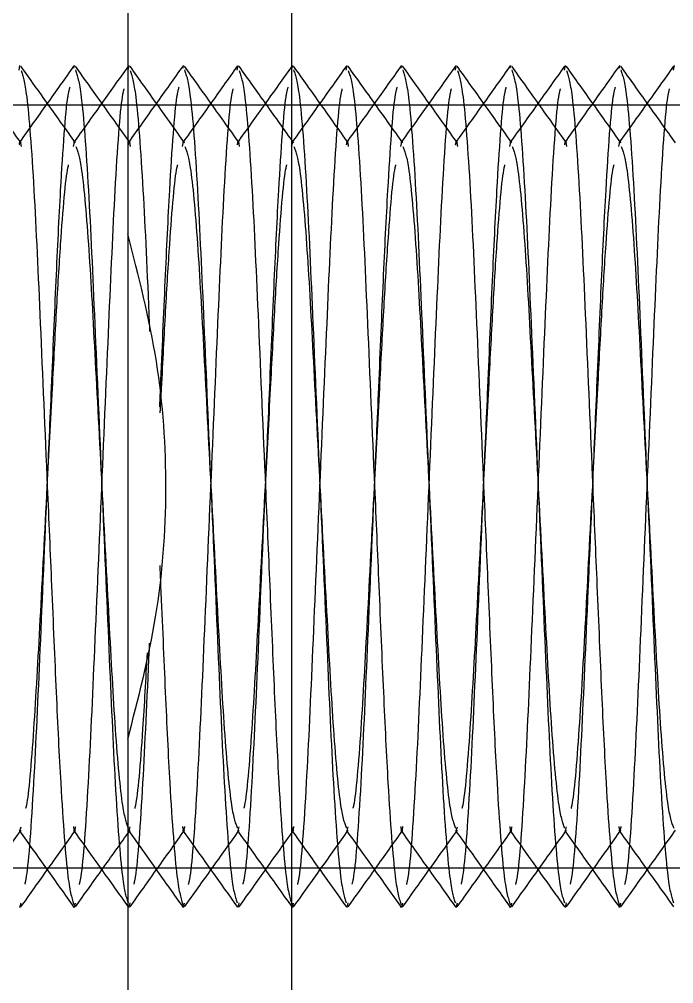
# Model space of a CAD drawing. Header units: metres. Extents: x 0 to 21025, y 0 to 14850.
# Drawn here: x 2256.36 to 2268.36, y 13175.56 to 13193.26 of the extents above; entities that cross this region are included whole.
import ezdxf

# ---------------------------------------------------------------- set-up
doc = ezdxf.new("R2010")
doc.units = ezdxf.units.M
doc.header["$LTSCALE"] = 25
doc.linetypes.add('HIDDEN2', pattern=[4.7625, 3.175, -1.5875])
doc.layers.add('SL4', color=4, linetype='Continuous')
doc.layers.add('ST1', color=7, linetype='HIDDEN2')

msp = doc.modelspace()

# ---------------------------------------------------------------- linework, layer by layer
at = {"layer": 'SL4'}
for p, q in [((2258.346, 13240.531), (2258.346, 13128.831)), ((2261.346, 13197.381), (2261.346, 13184.681)), ((2258.354, 13192.397), (2258.346, 13192.385)), ((2258.346, 13189.317), (2258.346, 13180.045)), ((2261.346, 13184.681), (2261.346, 13171.981)), ((2258.346, 13178.312), (2258.371, 13178.347)), ((2258.357, 13178.366), (2258.842, 13177.687))]:
    msp.add_line(p, q, dxfattribs=at)
msp.add_open_spline([(2258.346, 13180.045), (2258.538, 13180.79), (2258.927, 13182.294), (2259.101, 13184.633), (2258.94, 13187.005), (2258.545, 13188.541), (2258.346, 13189.317)], degree=3, knots=[0, 0, 0, 0, 0.24506, 0.494938, 0.744655, 1, 1, 1, 1], dxfattribs=at)
at = {"layer": 'ST1'}
for p, q in [((2256.352, 13192.324), (2256.37, 13192.409)), ((2257.359, 13192.357), (2257.37, 13192.409)), ((2258.352, 13192.324), (2258.37, 13192.409)), ((2259.359, 13192.357), (2259.37, 13192.409)), ((2260.352, 13192.324), (2260.37, 13192.409)), ((2261.359, 13192.357), (2261.37, 13192.409)), ((2262.352, 13192.324), (2262.37, 13192.409)), ((2263.359, 13192.357), (2263.37, 13192.409)), ((2264.352, 13192.324), (2264.37, 13192.409)), ((2265.359, 13192.357), (2265.37, 13192.409)), ((2266.352, 13192.324), (2266.37, 13192.409)), ((2267.359, 13192.357), (2267.37, 13192.409)), ((2268.352, 13192.324), (2268.37, 13192.409)), ((2258.346, 13191.681), (2251.996, 13191.681)), ((2283.346, 13191.681), (2258.346, 13191.681)), ((2257.35, 13190.923), (2257.37, 13191.003)), ((2259.35, 13190.923), (2259.37, 13191.003)), ((2261.35, 13190.923), (2261.37, 13191.003)), ((2263.35, 13190.923), (2263.37, 13191.003)), ((2265.35, 13190.923), (2265.37, 13191.003)), ((2267.35, 13190.923), (2267.37, 13191.003)), ((2256.37, 13178.36), (2256.39, 13178.438)), ((2258.37, 13178.36), (2258.39, 13178.438)), ((2258.371, 13178.347), (2258.39, 13178.374)), ((2260.37, 13178.36), (2260.39, 13178.438)), ((2262.37, 13178.36), (2262.39, 13178.438)), ((2264.37, 13178.36), (2264.39, 13178.438)), ((2266.37, 13178.36), (2266.39, 13178.438)), ((2251.996, 13177.681), (2258.346, 13177.681)), ((2258.346, 13177.681), (2283.346, 13177.681)), ((2256.37, 13176.954), (2256.389, 13177.042)), ((2257.37, 13176.954), (2257.387, 13177.035)), ((2258.37, 13176.954), (2258.389, 13177.042)), ((2259.37, 13176.954), (2259.387, 13177.035)), ((2260.37, 13176.954), (2260.389, 13177.042)), ((2261.37, 13176.954), (2261.387, 13177.035)), ((2262.37, 13176.954), (2262.389, 13177.042)), ((2263.37, 13176.954), (2263.387, 13177.035)), ((2264.37, 13176.954), (2264.389, 13177.042)), ((2265.37, 13176.954), (2265.387, 13177.035)), ((2266.37, 13176.954), (2266.389, 13177.042)), ((2267.37, 13176.954), (2267.387, 13177.035))]:
    msp.add_line(p, q, dxfattribs=at)
for points, knots in [([(2256.39, 13190.989), (2256.222, 13191.223), (2255.888, 13191.693), (2255.553, 13192.163), (2255.386, 13192.397)], [0, 0, 0, 0, 0.499937, 1, 1, 1, 1]), ([(2257.36, 13192.404), (2257.193, 13192.169), (2256.859, 13191.7), (2256.525, 13191.231), (2256.357, 13190.997)], [0, 0, 0, 0, 0.500035, 1, 1, 1, 1]), ([(2257.39, 13190.988), (2257.223, 13191.223), (2256.889, 13191.692), (2256.554, 13192.161), (2256.387, 13192.395)], [0, 0, 0, 0, 0.49997, 1, 1, 1, 1]), ([(2256.389, 13192.32), (2256.423, 13192.218), (2256.498, 13191.992), (2256.627, 13190.27), (2256.74, 13187.721), (2256.853, 13185.083), (2256.954, 13182.757), (2257.033, 13180.862), (2257.127, 13178.922), (2257.246, 13177.34), (2257.323, 13177.113), (2257.359, 13177.006)], [0, 0, 0, 0, 0.108328, 0.239496, 0.365485, 0.495517, 0.57381, 0.663359, 0.752437, 0.883605, 1, 1, 1, 1]), ([(2258.346, 13192.385), (2258.181, 13192.154), (2257.849, 13191.688), (2257.518, 13191.223), (2257.35, 13190.988)], [0, 0, 0, 0, 0.4959273, 1, 1, 1, 1]), ([(2258.39, 13190.989), (2258.222, 13191.223), (2257.888, 13191.693), (2257.553, 13192.163), (2257.386, 13192.397)], [0, 0, 0, 0, 0.499937, 1, 1, 1, 1]), ([(2257.387, 13192.327), (2257.422, 13192.224), (2257.497, 13191.997), (2257.627, 13190.271), (2257.74, 13187.719), (2257.87, 13184.681), (2258.001, 13181.643), (2258.113, 13179.092), (2258.243, 13177.367), (2258.318, 13177.141), (2258.352, 13177.038)], [0, 0, 0, 0, 0.110571, 0.242596, 0.369408, 0.50029, 0.631172, 0.757984, 0.890008, 1, 1, 1, 1]), ([(2259.36, 13192.404), (2259.193, 13192.169), (2258.859, 13191.7), (2258.525, 13191.231), (2258.357, 13190.997)], [0, 0, 0, 0, 0.500035, 1, 1, 1, 1]), ([(2259.39, 13190.988), (2259.223, 13191.223), (2258.889, 13191.692), (2258.554, 13192.161), (2258.387, 13192.395)], [0, 0, 0, 0, 0.49997, 1, 1, 1, 1]), ([(2258.389, 13192.32), (2258.423, 13192.219), (2258.497, 13191.997), (2258.628, 13190.246), (2258.702, 13188.587), (2258.745, 13187.573), (2258.747, 13187.527)], [0, 0, 0, 0, 0.291543, 0.644556, 0.983632, 1, 1, 1, 1]), ([(2260.354, 13192.397), (2260.187, 13192.162), (2259.852, 13191.692), (2259.518, 13191.223), (2259.35, 13190.988)], [0, 0, 0, 0, 0.5000596, 1, 1, 1, 1]), ([(2260.39, 13190.989), (2260.222, 13191.223), (2259.888, 13191.693), (2259.553, 13192.163), (2259.386, 13192.397)], [0, 0, 0, 0, 0.499937, 1, 1, 1, 1]), ([(2259.387, 13192.327), (2259.422, 13192.224), (2259.497, 13191.997), (2259.627, 13190.271), (2259.74, 13187.719), (2259.87, 13184.681), (2260.001, 13181.643), (2260.113, 13179.092), (2260.243, 13177.367), (2260.318, 13177.141), (2260.352, 13177.038)], [0, 0, 0, 0, 0.1105714, 0.242596, 0.3694081, 0.5002899, 0.6311716, 0.7579837, 0.8900083, 1, 1, 1, 1]), ([(2261.36, 13192.404), (2261.193, 13192.169), (2260.859, 13191.7), (2260.525, 13191.231), (2260.357, 13190.997)], [0, 0, 0, 0, 0.500035, 1, 1, 1, 1]), ([(2261.39, 13190.988), (2261.223, 13191.223), (2260.889, 13191.692), (2260.554, 13192.161), (2260.387, 13192.395)], [0, 0, 0, 0, 0.49997, 1, 1, 1, 1]), ([(2260.389, 13192.32), (2260.423, 13192.218), (2260.498, 13191.992), (2260.627, 13190.27), (2260.74, 13187.721), (2260.853, 13185.083), (2260.954, 13182.757), (2261.033, 13180.862), (2261.127, 13178.922), (2261.246, 13177.34), (2261.323, 13177.113), (2261.359, 13177.006)], [0, 0, 0, 0, 0.108328, 0.239496, 0.365485, 0.495517, 0.57381, 0.663359, 0.752437, 0.883605, 1, 1, 1, 1]), ([(2262.354, 13192.397), (2262.187, 13192.162), (2261.852, 13191.692), (2261.518, 13191.223), (2261.35, 13190.988)], [0, 0, 0, 0, 0.50006, 1, 1, 1, 1]), ([(2262.39, 13190.989), (2262.222, 13191.223), (2261.888, 13191.693), (2261.553, 13192.163), (2261.386, 13192.397)], [0, 0, 0, 0, 0.499937, 1, 1, 1, 1]), ([(2261.387, 13192.327), (2261.422, 13192.224), (2261.497, 13191.997), (2261.627, 13190.271), (2261.74, 13187.719), (2261.87, 13184.681), (2262.001, 13181.643), (2262.113, 13179.092), (2262.243, 13177.367), (2262.318, 13177.141), (2262.352, 13177.038)], [0, 0, 0, 0, 0.1105714, 0.242596, 0.3694081, 0.5002899, 0.6311716, 0.7579837, 0.8900083, 1, 1, 1, 1]), ([(2263.36, 13192.404), (2263.193, 13192.169), (2262.859, 13191.7), (2262.525, 13191.231), (2262.357, 13190.997)], [0, 0, 0, 0, 0.5000352, 1, 1, 1, 1]), ([(2263.39, 13190.988), (2263.223, 13191.223), (2262.889, 13191.692), (2262.554, 13192.161), (2262.387, 13192.395)], [0, 0, 0, 0, 0.49997, 1, 1, 1, 1]), ([(2262.389, 13192.32), (2262.423, 13192.218), (2262.498, 13191.992), (2262.627, 13190.27), (2262.74, 13187.721), (2262.853, 13185.083), (2262.954, 13182.757), (2263.033, 13180.862), (2263.127, 13178.922), (2263.246, 13177.34), (2263.323, 13177.113), (2263.359, 13177.006)], [0, 0, 0, 0, 0.108328, 0.239496, 0.365485, 0.495517, 0.57381, 0.663359, 0.752437, 0.883605, 1, 1, 1, 1]), ([(2264.354, 13192.397), (2264.187, 13192.162), (2263.852, 13191.692), (2263.518, 13191.223), (2263.35, 13190.988)], [0, 0, 0, 0, 0.50006, 1, 1, 1, 1]), ([(2264.39, 13190.989), (2264.222, 13191.223), (2263.888, 13191.693), (2263.553, 13192.163), (2263.386, 13192.397)], [0, 0, 0, 0, 0.499937, 1, 1, 1, 1]), ([(2263.387, 13192.327), (2263.422, 13192.224), (2263.497, 13191.997), (2263.627, 13190.271), (2263.74, 13187.719), (2263.87, 13184.681), (2264.001, 13181.643), (2264.113, 13179.092), (2264.243, 13177.367), (2264.318, 13177.141), (2264.352, 13177.038)], [0, 0, 0, 0, 0.1105714, 0.242596, 0.3694081, 0.5002899, 0.6311716, 0.7579837, 0.8900083, 1, 1, 1, 1]), ([(2265.36, 13192.404), (2265.193, 13192.169), (2264.859, 13191.7), (2264.525, 13191.231), (2264.357, 13190.997)], [0, 0, 0, 0, 0.500035, 1, 1, 1, 1]), ([(2265.39, 13190.988), (2265.223, 13191.223), (2264.889, 13191.692), (2264.554, 13192.161), (2264.387, 13192.395)], [0, 0, 0, 0, 0.49997, 1, 1, 1, 1]), ([(2264.389, 13192.32), (2264.423, 13192.218), (2264.498, 13191.992), (2264.627, 13190.27), (2264.74, 13187.721), (2264.853, 13185.083), (2264.954, 13182.757), (2265.033, 13180.862), (2265.127, 13178.922), (2265.246, 13177.34), (2265.323, 13177.113), (2265.359, 13177.006)], [0, 0, 0, 0, 0.108328, 0.239496, 0.365485, 0.495517, 0.57381, 0.663359, 0.752437, 0.883605, 1, 1, 1, 1]), ([(2266.354, 13192.397), (2266.187, 13192.162), (2265.852, 13191.692), (2265.518, 13191.223), (2265.35, 13190.988)], [0, 0, 0, 0, 0.50006, 1, 1, 1, 1]), ([(2266.39, 13190.989), (2266.222, 13191.223), (2265.888, 13191.693), (2265.553, 13192.163), (2265.386, 13192.397)], [0, 0, 0, 0, 0.499937, 1, 1, 1, 1]), ([(2265.387, 13192.327), (2265.422, 13192.224), (2265.497, 13191.997), (2265.627, 13190.271), (2265.74, 13187.719), (2265.87, 13184.681), (2266.001, 13181.643), (2266.113, 13179.092), (2266.243, 13177.367), (2266.318, 13177.141), (2266.352, 13177.038)], [0, 0, 0, 0, 0.110571, 0.242596, 0.369408, 0.50029, 0.631172, 0.757984, 0.890008, 1, 1, 1, 1]), ([(2267.36, 13192.404), (2267.193, 13192.169), (2266.859, 13191.7), (2266.525, 13191.231), (2266.357, 13190.997)], [0, 0, 0, 0, 0.500035, 1, 1, 1, 1]), ([(2267.39, 13190.988), (2267.223, 13191.223), (2266.889, 13191.692), (2266.554, 13192.161), (2266.387, 13192.395)], [0, 0, 0, 0, 0.49997, 1, 1, 1, 1]), ([(2266.389, 13192.32), (2266.423, 13192.218), (2266.498, 13191.992), (2266.627, 13190.27), (2266.74, 13187.721), (2266.853, 13185.083), (2266.954, 13182.757), (2267.033, 13180.862), (2267.127, 13178.922), (2267.246, 13177.34), (2267.323, 13177.113), (2267.359, 13177.006)], [0, 0, 0, 0, 0.108328, 0.239496, 0.365485, 0.495517, 0.57381, 0.663359, 0.752437, 0.883605, 1, 1, 1, 1]), ([(2268.354, 13192.397), (2268.187, 13192.162), (2267.852, 13191.692), (2267.518, 13191.223), (2267.35, 13190.988)], [0, 0, 0, 0, 0.50006, 1, 1, 1, 1]), ([(2268.39, 13190.989), (2268.222, 13191.223), (2267.888, 13191.693), (2267.553, 13192.163), (2267.386, 13192.397)], [0, 0, 0, 0, 0.499937, 1, 1, 1, 1]), ([(2267.387, 13192.327), (2267.422, 13192.224), (2267.497, 13191.997), (2267.627, 13190.271), (2267.74, 13187.719), (2267.87, 13184.681), (2268.001, 13181.643), (2268.113, 13179.092), (2268.243, 13177.367), (2268.318, 13177.141), (2268.352, 13177.038)], [0, 0, 0, 0, 0.1105714, 0.242596, 0.3694081, 0.5002899, 0.6311716, 0.7579837, 0.8900083, 1, 1, 1, 1]), ([(2256.461, 13177.385), (2256.471, 13177.426), (2256.523, 13177.631), (2256.627, 13179.128), (2256.74, 13181.631), (2256.853, 13184.282), (2256.954, 13186.604), (2257.033, 13188.506), (2257.126, 13190.417), (2257.22, 13191.759), (2257.274, 13191.965), (2257.287, 13192.014)], [0, 0, 0, 0, 0.0386582, 0.1931578, 0.3415577, 0.4947199, 0.5869387, 0.6924168, 0.7973402, 0.9518398, 1, 1, 1, 1]), ([(2257.46, 13177.378), (2257.47, 13177.42), (2257.523, 13177.626), (2257.627, 13179.127), (2257.74, 13181.634), (2257.87, 13184.681), (2258.001, 13187.728), (2258.113, 13190.235), (2258.218, 13191.735), (2258.27, 13191.94), (2258.28, 13191.982)], [0, 0, 0, 0, 0.040767, 0.196457, 0.346, 0.500342, 0.654684, 0.804227, 0.959916, 1, 1, 1, 1]), ([(2258.933, 13186.143), (2258.938, 13186.263), (2258.974, 13187.079), (2259.033, 13188.502), (2259.127, 13190.419), (2259.22, 13191.759), (2259.274, 13191.965), (2259.287, 13192.014)], [0, 0, 0, 0, 0.042112, 0.286716, 0.530032, 0.888317, 1, 1, 1, 1]), ([(2259.46, 13177.378), (2259.47, 13177.42), (2259.523, 13177.626), (2259.627, 13179.127), (2259.74, 13181.634), (2259.87, 13184.681), (2260.001, 13187.728), (2260.113, 13190.235), (2260.218, 13191.735), (2260.27, 13191.94), (2260.28, 13191.982)], [0, 0, 0, 0, 0.040767, 0.196457, 0.346, 0.500342, 0.654684, 0.804227, 0.959916, 1, 1, 1, 1]), ([(2260.461, 13177.385), (2260.471, 13177.426), (2260.523, 13177.631), (2260.627, 13179.128), (2260.74, 13181.631), (2260.853, 13184.282), (2260.954, 13186.604), (2261.033, 13188.506), (2261.126, 13190.417), (2261.22, 13191.759), (2261.274, 13191.965), (2261.287, 13192.014)], [0, 0, 0, 0, 0.038658, 0.193158, 0.341558, 0.49472, 0.586939, 0.692417, 0.79734, 0.95184, 1, 1, 1, 1]), ([(2261.46, 13177.378), (2261.47, 13177.42), (2261.523, 13177.626), (2261.627, 13179.127), (2261.74, 13181.634), (2261.87, 13184.681), (2262.001, 13187.728), (2262.113, 13190.235), (2262.218, 13191.735), (2262.27, 13191.94), (2262.28, 13191.982)], [0, 0, 0, 0, 0.040767, 0.196457, 0.346, 0.500342, 0.654684, 0.804227, 0.959916, 1, 1, 1, 1]), ([(2262.461, 13177.385), (2262.471, 13177.426), (2262.523, 13177.631), (2262.627, 13179.128), (2262.74, 13181.631), (2262.853, 13184.282), (2262.954, 13186.604), (2263.033, 13188.506), (2263.126, 13190.417), (2263.22, 13191.759), (2263.274, 13191.965), (2263.287, 13192.014)], [0, 0, 0, 0, 0.038658, 0.193158, 0.341558, 0.49472, 0.586939, 0.692417, 0.79734, 0.95184, 1, 1, 1, 1]), ([(2263.46, 13177.378), (2263.47, 13177.42), (2263.523, 13177.626), (2263.627, 13179.127), (2263.74, 13181.634), (2263.87, 13184.681), (2264.001, 13187.728), (2264.113, 13190.235), (2264.218, 13191.735), (2264.27, 13191.94), (2264.28, 13191.982)], [0, 0, 0, 0, 0.040767, 0.196457, 0.346, 0.500342, 0.654684, 0.804227, 0.959916, 1, 1, 1, 1]), ([(2264.461, 13177.385), (2264.471, 13177.426), (2264.523, 13177.631), (2264.627, 13179.128), (2264.74, 13181.631), (2264.853, 13184.282), (2264.954, 13186.604), (2265.033, 13188.506), (2265.126, 13190.417), (2265.22, 13191.759), (2265.274, 13191.965), (2265.287, 13192.014)], [0, 0, 0, 0, 0.0386582, 0.1931578, 0.3415577, 0.4947199, 0.5869387, 0.6924168, 0.7973402, 0.9518398, 1, 1, 1, 1]), ([(2265.46, 13177.378), (2265.47, 13177.42), (2265.523, 13177.626), (2265.627, 13179.127), (2265.74, 13181.634), (2265.87, 13184.681), (2266.001, 13187.728), (2266.113, 13190.235), (2266.218, 13191.735), (2266.27, 13191.94), (2266.28, 13191.982)], [0, 0, 0, 0, 0.0407674, 0.196457, 0.3459999, 0.5003418, 0.6546838, 0.8042266, 0.9599163, 1, 1, 1, 1]), ([(2266.461, 13177.385), (2266.471, 13177.426), (2266.523, 13177.631), (2266.627, 13179.128), (2266.74, 13181.631), (2266.853, 13184.282), (2266.954, 13186.604), (2267.033, 13188.506), (2267.126, 13190.417), (2267.22, 13191.759), (2267.274, 13191.965), (2267.287, 13192.014)], [0, 0, 0, 0, 0.038658, 0.193158, 0.341558, 0.49472, 0.586939, 0.692417, 0.79734, 0.95184, 1, 1, 1, 1]), ([(2267.46, 13177.378), (2267.47, 13177.42), (2267.523, 13177.626), (2267.627, 13179.127), (2267.74, 13181.634), (2267.87, 13184.681), (2268.001, 13187.728), (2268.113, 13190.235), (2268.218, 13191.735), (2268.27, 13191.94), (2268.28, 13191.982)], [0, 0, 0, 0, 0.040767, 0.196457, 0.346, 0.500342, 0.654684, 0.804227, 0.959916, 1, 1, 1, 1]), ([(2256.357, 13190.953), (2256.362, 13190.976), (2256.373, 13191.035), (2256.384, 13190.966), (2256.39, 13190.924)], [0, 0, 0, 0, 0.390533, 1, 1, 1, 1]), ([(2257.391, 13190.923), (2257.424, 13190.841), (2257.498, 13190.656), (2257.627, 13189.253), (2257.74, 13187.167), (2257.87, 13184.681), (2258.001, 13182.196), (2258.113, 13180.107), (2258.245, 13178.683), (2258.322, 13178.497), (2258.357, 13178.41)], [0, 0, 0, 0, 0.106972, 0.238781, 0.365377, 0.496042, 0.626708, 0.753304, 0.885113, 1, 1, 1, 1]), ([(2258.357, 13190.953), (2258.362, 13190.976), (2258.373, 13191.035), (2258.384, 13190.966), (2258.39, 13190.924)], [0, 0, 0, 0, 0.390533, 1, 1, 1, 1]), ([(2259.391, 13190.923), (2259.424, 13190.841), (2259.498, 13190.656), (2259.627, 13189.253), (2259.74, 13187.167), (2259.87, 13184.681), (2260.001, 13182.196), (2260.113, 13180.107), (2260.245, 13178.683), (2260.322, 13178.497), (2260.357, 13178.41)], [0, 0, 0, 0, 0.106972, 0.238781, 0.365377, 0.496042, 0.626708, 0.753304, 0.885113, 1, 1, 1, 1]), ([(2260.357, 13190.953), (2260.362, 13190.976), (2260.373, 13191.035), (2260.384, 13190.966), (2260.39, 13190.924)], [0, 0, 0, 0, 0.390533, 1, 1, 1, 1]), ([(2261.391, 13190.923), (2261.424, 13190.841), (2261.498, 13190.656), (2261.627, 13189.253), (2261.74, 13187.167), (2261.87, 13184.681), (2262.001, 13182.196), (2262.113, 13180.107), (2262.245, 13178.683), (2262.322, 13178.497), (2262.357, 13178.41)], [0, 0, 0, 0, 0.106972, 0.238781, 0.365377, 0.496042, 0.626708, 0.753304, 0.885113, 1, 1, 1, 1]), ([(2262.357, 13190.953), (2262.362, 13190.976), (2262.373, 13191.035), (2262.384, 13190.966), (2262.39, 13190.924)], [0, 0, 0, 0, 0.390533, 1, 1, 1, 1]), ([(2263.391, 13190.923), (2263.424, 13190.841), (2263.498, 13190.656), (2263.627, 13189.253), (2263.74, 13187.167), (2263.87, 13184.681), (2264.001, 13182.196), (2264.113, 13180.107), (2264.245, 13178.683), (2264.322, 13178.497), (2264.357, 13178.41)], [0, 0, 0, 0, 0.1069717, 0.2387806, 0.3653767, 0.4960425, 0.6267083, 0.7533044, 0.8851133, 1, 1, 1, 1]), ([(2264.357, 13190.953), (2264.362, 13190.976), (2264.373, 13191.035), (2264.384, 13190.966), (2264.39, 13190.924)], [0, 0, 0, 0, 0.390533, 1, 1, 1, 1]), ([(2265.391, 13190.923), (2265.424, 13190.841), (2265.498, 13190.656), (2265.627, 13189.253), (2265.74, 13187.167), (2265.87, 13184.681), (2266.001, 13182.196), (2266.113, 13180.107), (2266.245, 13178.683), (2266.322, 13178.497), (2266.357, 13178.41)], [0, 0, 0, 0, 0.106972, 0.238781, 0.365377, 0.496042, 0.626708, 0.753304, 0.885113, 1, 1, 1, 1]), ([(2266.357, 13190.953), (2266.362, 13190.976), (2266.373, 13191.035), (2266.384, 13190.966), (2266.39, 13190.924)], [0, 0, 0, 0, 0.390533, 1, 1, 1, 1]), ([(2267.391, 13190.923), (2267.424, 13190.841), (2267.498, 13190.656), (2267.627, 13189.253), (2267.74, 13187.167), (2267.87, 13184.681), (2268.001, 13182.196), (2268.113, 13180.107), (2268.245, 13178.683), (2268.322, 13178.497), (2268.357, 13178.41)], [0, 0, 0, 0, 0.106972, 0.238781, 0.365377, 0.496042, 0.626708, 0.753304, 0.885113, 1, 1, 1, 1]), ([(2256.478, 13178.777), (2256.483, 13178.794), (2256.529, 13178.959), (2256.628, 13180.15), (2256.74, 13182.183), (2256.858, 13184.462), (2256.962, 13186.412), (2257.04, 13187.942), (2257.129, 13189.394), (2257.211, 13190.403), (2257.258, 13190.567), (2257.262, 13190.584)], [0, 0, 0, 0, 0.019148, 0.181961, 0.338335, 0.499736, 0.617516, 0.717853, 0.818619, 0.981432, 1, 1, 1, 1]), ([(2258.941, 13186.033), (2258.949, 13186.183), (2258.985, 13186.846), (2259.04, 13187.938), (2259.129, 13189.396), (2259.211, 13190.403), (2259.258, 13190.567), (2259.262, 13190.584)], [0, 0, 0, 0, 0.071109, 0.314785, 0.559504, 0.954907, 1, 1, 1, 1]), ([(2260.478, 13178.777), (2260.483, 13178.794), (2260.529, 13178.959), (2260.628, 13180.15), (2260.74, 13182.183), (2260.858, 13184.462), (2260.962, 13186.412), (2261.04, 13187.942), (2261.129, 13189.394), (2261.211, 13190.403), (2261.258, 13190.567), (2261.262, 13190.584)], [0, 0, 0, 0, 0.019148, 0.181961, 0.338335, 0.499736, 0.617516, 0.717853, 0.818619, 0.981432, 1, 1, 1, 1]), ([(2262.478, 13178.777), (2262.483, 13178.794), (2262.529, 13178.959), (2262.628, 13180.15), (2262.74, 13182.183), (2262.858, 13184.462), (2262.962, 13186.412), (2263.04, 13187.942), (2263.129, 13189.394), (2263.211, 13190.403), (2263.258, 13190.567), (2263.262, 13190.584)], [0, 0, 0, 0, 0.0191483, 0.1819613, 0.3383353, 0.4997364, 0.6175161, 0.7178528, 0.8186194, 0.9814324, 1, 1, 1, 1]), ([(2264.478, 13178.777), (2264.483, 13178.794), (2264.529, 13178.959), (2264.628, 13180.15), (2264.74, 13182.183), (2264.858, 13184.462), (2264.962, 13186.412), (2265.04, 13187.942), (2265.129, 13189.394), (2265.211, 13190.403), (2265.258, 13190.567), (2265.262, 13190.584)], [0, 0, 0, 0, 0.019148, 0.181961, 0.338335, 0.499736, 0.617516, 0.717853, 0.818619, 0.981432, 1, 1, 1, 1]), ([(2266.478, 13178.777), (2266.483, 13178.794), (2266.529, 13178.959), (2266.628, 13180.15), (2266.74, 13182.183), (2266.858, 13184.462), (2266.962, 13186.412), (2267.04, 13187.942), (2267.129, 13189.394), (2267.211, 13190.403), (2267.258, 13190.567), (2267.262, 13190.584)], [0, 0, 0, 0, 0.0191483, 0.1819613, 0.3383353, 0.4997364, 0.6175161, 0.7178528, 0.8186194, 0.9814324, 1, 1, 1, 1]), ([(2258.933, 13183.234), (2258.938, 13183.109), (2258.974, 13182.288), (2259.033, 13180.866), (2259.127, 13178.921), (2259.246, 13177.341), (2259.323, 13177.113), (2259.359, 13177.006)], [0, 0, 0, 0, 0.036279, 0.238772, 0.4402, 0.736803, 1, 1, 1, 1]), ([(2258.461, 13177.385), (2258.471, 13177.426), (2258.523, 13177.63), (2258.628, 13179.156), (2258.701, 13180.766), (2258.745, 13181.77), (2258.746, 13181.807)], [0, 0, 0, 0, 0.111333, 0.556283, 0.983666, 1, 1, 1, 1]), ([(2258.478, 13178.777), (2258.483, 13178.794), (2258.529, 13178.96), (2258.614, 13179.95), (2258.68, 13181.149), (2258.706, 13181.63)], [0, 0, 0, 0, 0.065836, 0.625618, 1, 1, 1, 1]), ([(2255.386, 13176.965), (2255.553, 13177.2), (2255.888, 13177.669), (2256.222, 13178.139), (2256.39, 13178.374)], [0, 0, 0, 0, 0.500063, 1, 1, 1, 1]), ([(2256.357, 13178.366), (2256.525, 13178.131), (2256.859, 13177.662), (2257.193, 13177.193), (2257.36, 13176.958)], [0, 0, 0, 0, 0.499965, 1, 1, 1, 1]), ([(2256.387, 13176.967), (2256.554, 13177.202), (2256.889, 13177.671), (2257.223, 13178.14), (2257.39, 13178.374)], [0, 0, 0, 0, 0.50003, 1, 1, 1, 1]), ([(2257.35, 13178.44), (2257.357, 13178.4), (2257.37, 13178.32), (2257.384, 13178.4), (2257.391, 13178.439)], [0, 0, 0, 0, 0.50176, 1, 1, 1, 1]), ([(2257.35, 13178.374), (2257.518, 13178.14), (2257.852, 13177.67), (2258.187, 13177.201), (2258.354, 13176.966)], [0, 0, 0, 0, 0.49994, 1, 1, 1, 1]), ([(2258.387, 13176.967), (2258.554, 13177.202), (2258.889, 13177.671), (2259.223, 13178.14), (2259.39, 13178.374)], [0, 0, 0, 0, 0.50003, 1, 1, 1, 1]), ([(2259.35, 13178.44), (2259.357, 13178.4), (2259.37, 13178.32), (2259.384, 13178.4), (2259.391, 13178.439)], [0, 0, 0, 0, 0.50176, 1, 1, 1, 1]), ([(2259.35, 13178.374), (2259.518, 13178.14), (2259.852, 13177.67), (2260.187, 13177.201), (2260.354, 13176.966)], [0, 0, 0, 0, 0.4999404, 1, 1, 1, 1]), ([(2259.386, 13176.965), (2259.553, 13177.2), (2259.888, 13177.669), (2260.222, 13178.139), (2260.39, 13178.374)], [0, 0, 0, 0, 0.500063, 1, 1, 1, 1]), ([(2260.357, 13178.366), (2260.525, 13178.131), (2260.859, 13177.662), (2261.193, 13177.193), (2261.36, 13176.958)], [0, 0, 0, 0, 0.499965, 1, 1, 1, 1]), ([(2260.387, 13176.967), (2260.554, 13177.202), (2260.889, 13177.671), (2261.223, 13178.14), (2261.39, 13178.374)], [0, 0, 0, 0, 0.50003, 1, 1, 1, 1]), ([(2261.35, 13178.44), (2261.357, 13178.4), (2261.37, 13178.32), (2261.384, 13178.4), (2261.391, 13178.439)], [0, 0, 0, 0, 0.50176, 1, 1, 1, 1]), ([(2261.35, 13178.374), (2261.518, 13178.14), (2261.852, 13177.67), (2262.187, 13177.201), (2262.354, 13176.966)], [0, 0, 0, 0, 0.49994, 1, 1, 1, 1]), ([(2261.386, 13176.965), (2261.553, 13177.2), (2261.888, 13177.669), (2262.222, 13178.139), (2262.39, 13178.374)], [0, 0, 0, 0, 0.500063, 1, 1, 1, 1]), ([(2262.357, 13178.366), (2262.525, 13178.131), (2262.859, 13177.662), (2263.193, 13177.193), (2263.36, 13176.958)], [0, 0, 0, 0, 0.499965, 1, 1, 1, 1]), ([(2262.387, 13176.967), (2262.554, 13177.202), (2262.889, 13177.671), (2263.223, 13178.14), (2263.39, 13178.374)], [0, 0, 0, 0, 0.50003, 1, 1, 1, 1]), ([(2263.35, 13178.44), (2263.357, 13178.4), (2263.37, 13178.32), (2263.384, 13178.4), (2263.391, 13178.439)], [0, 0, 0, 0, 0.50176, 1, 1, 1, 1]), ([(2263.35, 13178.374), (2263.518, 13178.14), (2263.852, 13177.67), (2264.187, 13177.201), (2264.354, 13176.966)], [0, 0, 0, 0, 0.49994, 1, 1, 1, 1]), ([(2263.386, 13176.965), (2263.553, 13177.2), (2263.888, 13177.669), (2264.222, 13178.139), (2264.39, 13178.374)], [0, 0, 0, 0, 0.500063, 1, 1, 1, 1]), ([(2264.357, 13178.366), (2264.525, 13178.131), (2264.859, 13177.662), (2265.193, 13177.193), (2265.36, 13176.958)], [0, 0, 0, 0, 0.499965, 1, 1, 1, 1]), ([(2264.387, 13176.967), (2264.554, 13177.202), (2264.889, 13177.671), (2265.223, 13178.14), (2265.39, 13178.374)], [0, 0, 0, 0, 0.50003, 1, 1, 1, 1]), ([(2265.35, 13178.44), (2265.357, 13178.4), (2265.37, 13178.32), (2265.384, 13178.4), (2265.391, 13178.439)], [0, 0, 0, 0, 0.50176, 1, 1, 1, 1]), ([(2265.35, 13178.374), (2265.518, 13178.14), (2265.852, 13177.67), (2266.187, 13177.201), (2266.354, 13176.966)], [0, 0, 0, 0, 0.49994, 1, 1, 1, 1]), ([(2265.386, 13176.965), (2265.553, 13177.2), (2265.888, 13177.669), (2266.222, 13178.139), (2266.39, 13178.374)], [0, 0, 0, 0, 0.500063, 1, 1, 1, 1]), ([(2266.357, 13178.366), (2266.525, 13178.131), (2266.859, 13177.662), (2267.193, 13177.193), (2267.36, 13176.958)], [0, 0, 0, 0, 0.4999648, 1, 1, 1, 1]), ([(2266.387, 13176.967), (2266.554, 13177.202), (2266.889, 13177.671), (2267.223, 13178.14), (2267.39, 13178.374)], [0, 0, 0, 0, 0.50003, 1, 1, 1, 1]), ([(2267.35, 13178.44), (2267.357, 13178.4), (2267.37, 13178.32), (2267.384, 13178.4), (2267.391, 13178.439)], [0, 0, 0, 0, 0.50176, 1, 1, 1, 1]), ([(2267.35, 13178.374), (2267.518, 13178.14), (2267.852, 13177.67), (2268.187, 13177.201), (2268.354, 13176.966)], [0, 0, 0, 0, 0.49994, 1, 1, 1, 1]), ([(2267.386, 13176.965), (2267.553, 13177.2), (2267.888, 13177.669), (2268.222, 13178.139), (2268.39, 13178.374)], [0, 0, 0, 0, 0.500063, 1, 1, 1, 1]), ([(2257.386, 13176.965), (2257.553, 13177.2), (2257.873, 13177.649), (2258.193, 13178.098), (2258.346, 13178.312)], [0, 0, 0, 0, 0.5230018, 1, 1, 1, 1]), ([(2258.842, 13177.687), (2258.847, 13177.678), (2259.02, 13177.436), (2259.193, 13177.193), (2259.36, 13176.958)], [0, 0, 0, 0, 0.033485, 1, 1, 1, 1])]:
    msp.add_open_spline(points, degree=3, knots=knots, dxfattribs=at)

doc.saveas('drawing.dxf')
